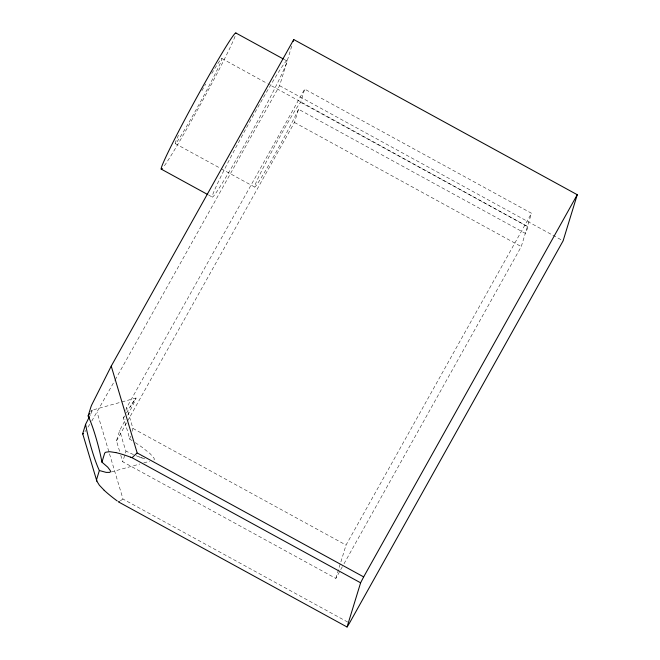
<?xml version="1.0" encoding="UTF-8"?>
<svg xmlns="http://www.w3.org/2000/svg" width="660" height="660" viewBox="0 0 660 660"><rect width="100%" height="100%" fill="white"/><g stroke="black" fill="none" stroke-linecap="round" stroke-linejoin="round"><path stroke-width="0.49" stroke-dasharray="3.3 2.47" d="M119.608 451.333L116.49 440.888L119.757 430.246A52.42 2.236 -61.3 0 0 125.738 419.149M130.581 436.186L129.69 439.082A32.348 3.663 74.5 0 0 123.453 418.201L124.542 414.661M125.821 410.462L126.712 407.566L304.681 89.125L531.49 213.262L521.268 246.584L342.862 565.81M342.358 566.709L335.825 578.399L122.735 461.769L125.994 451.135A32.348 3.663 74.5 0 1 119.757 430.246M132.066 431.343L132.949 428.447L126.712 407.566M115.186 379.879L279.601 85.693L292.281 44.352M127.553 421.105L294.459 122.455L298.518 109.238L525.319 233.376A48.526 2.071 -61.3 0 0 527.439 226.471L267.853 83.787M298.518 109.238A48.526 2.071 -61.3 0 1 261.632 177.144A48.526 2.071 -61.3 0 1 266.335 161.791A48.526 2.071 -61.3 0 1 300.63 102.341L304.681 89.125M335.825 578.399L346.046 545.069L531.49 213.262M90.75 414.01L91.666 411.972A23.166 0.99 -61.3 0 0 92.235 410.116L119.955 402.451M89.941 415.693L90.362 414.818M127.834 415.165L135.292 400.257A23.314 0.998 -61.3 0 0 135.985 397.972L129.987 407.047L135.844 398.071L120.945 402.179M91.765 421.08L114.683 380.779M116.49 440.888L127.05 422.004M89.735 424.355L87.343 428.126M85.8 430.444L84.917 431.714M90.758 411.889L92.235 410.116L91.633 410.668M122.859 499.191L122.281 499.554A68.26 7.994 -39.1 0 1 120.335 500.767M111.276 471.958L139.854 464.005M143.789 462.907L149.704 461.266M139.021 456.868L144.565 458.857L139.021 456.868A52.42 10.626 29.2 0 1 135.919 455.614M175.222 143.591L220.316 168.25M221.215 168.745L254.587 186.994M284.229 59.458L286.918 60.926A77.641 3.316 -61.3 0 1 232.749 165.652A77.641 3.316 -61.3 0 1 229.094 160.372A77.641 3.316 -61.3 0 1 286.918 60.926M279.601 85.693L563.104 240.859M300.63 102.341L527.439 226.471M294.459 122.455L521.268 246.584M208.675 195.079L212.256 197.035M132.949 428.447L346.046 545.069M347.704 622.058L123.024 499.084L97.086 412.269M221.884 58.517L266.953 83.292M120.78 455.243L122.735 461.769M129.673 439.09A52.42 10.626 29.2 0 1 132.124 440.616M135.308 442.654A52.42 10.626 29.2 0 1 141.999 447.216L150.117 453.659L153.937 458.056A23.314 4.727 29.2 0 1 153.244 460.342M123.453 418.201A52.42 2.244 -61.3 0 1 124.765 415.924M126.464 412.995A52.42 2.244 -61.3 0 1 130.012 406.997M235.067 36.341A77.641 3.316 -61.3 0 1 201.061 103.381A77.641 3.316 -61.3 0 1 163.441 167.071M211.819 73.466A48.526 2.071 -61.3 0 1 217.792 68.624A48.526 2.071 -61.3 0 1 185.287 128.642A48.526 2.071 -61.3 0 1 179.322 133.485M201.919 90.692A48.526 2.071 -61.3 0 1 205.672 84.051M133.51 454.575A52.42 10.626 29.2 0 1 125.986 451.11"/><path stroke-width="0.99" d="M89.488 416.625L85.569 424.355L82.921 432.985A46.547 1.988 -61.3 0 0 82.772 433.991L96.855 481.14L99.355 485.199L104.23 490.322M85.569 424.355A32.348 3.663 74.5 0 0 99.363 470.522L106.144 472.387L109.708 472.379A23.166 4.694 29.2 0 0 110.278 470.522L107.745 467.173L101.929 462.14A32.348 3.663 74.5 0 0 88.135 415.973L90.783 407.344A46.547 1.988 -61.3 0 1 91.657 405.042L111.235 366.118L293.75 39.55L577.261 194.716L563.104 240.859L349.511 623.048A64.218 2.739 -61.3 0 1 347.053 627L118.47 501.889A68.26 7.994 -39.1 0 0 119.254 501.418M99.363 470.522L96.715 479.152A46.538 9.438 29.2 0 0 96.863 481.14M101.929 462.14L104.577 453.511A46.538 9.438 29.2 0 1 105.724 452.232L109.634 451.679L115.797 452.603M293.164 41.473L293.75 39.55M347.053 627L360.608 582.813A64.218 2.739 -61.3 0 1 363.66 576.898L577.261 194.716M88.135 415.973L88.638 415.165M89.116 414.397L89.57 413.688M83.572 433.447L82.772 433.991M136.991 453.106L136.348 453.692A68.26 7.994 -39.1 0 0 132.025 457.702L130.606 457.174M235.884 33L283.33 58.971M161.23 169.108L207.785 194.584M363.66 576.898L137.173 452.941L111.235 366.118M132.025 457.702L360.608 582.813M117.265 500.998L117.265 500.998A72.146 14.627 29.2 0 1 104.173 490.297M162.335 168.415A77.641 3.316 -61.3 0 1 194.568 101.442A77.641 3.316 -61.3 0 1 235.917 33.578M115.748 452.562A72.146 14.627 29.2 0 1 130.639 457.207"/></g></svg>
